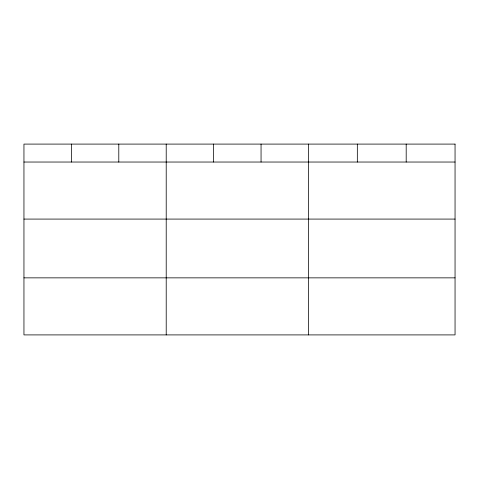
<?xml version="1.0" encoding="UTF-8"?>
<svg xmlns="http://www.w3.org/2000/svg" width="479" height="479" viewBox="0 0 479 479"><rect width="100%" height="100%" fill="white"/><g stroke="black" fill="none" stroke-linecap="round" stroke-linejoin="round"><path stroke-width="0.72" d="M23.95 162.034L455.05 162.034M23.95 219.083L455.05 219.083M23.95 277.856L455.05 277.856M406.192 144.095L406.192 162.034M357.334 144.095L357.334 162.034M308.476 144.095L308.476 334.905M261.055 144.095L261.055 162.034M213.634 144.095L213.634 162.034M166.213 144.095L166.213 334.905M118.792 144.095L118.792 162.034M71.371 144.095L71.371 162.034M455.05 144.095L23.95 144.095L23.95 334.905L455.05 334.905L455.05 144.095"/></g></svg>
